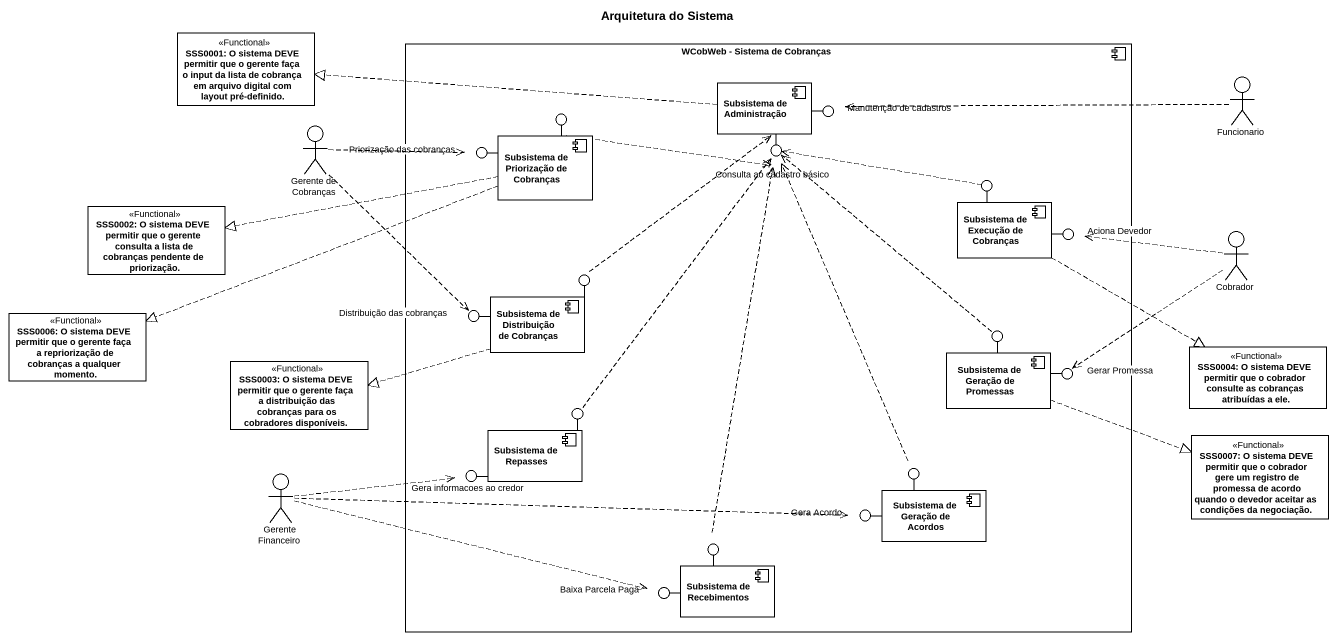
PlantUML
@startuml
title Arquitetura do Sistema
allowmixing
hide circle
hide empty members
class "SSS0001: O sistema DEVE permitir que o gerente faça o input da lista de cobrança em arquivo digital com layout pré-definido." as SSS0001_O_sistema_DEVE <<Functional>>
component "WCobWeb - Sistema de Cobranças" as WCobWeb_Sistema_de_Cobranças {
  component "Subsistema de Administração" as Subsistema_de_Administração
  component "Subsistema de Priorização de Cobranças" as Subsistema_de_Priorização
  component "Subsistema de Execução de Cobranças" as Subsistema_de_Execução_de
  component "Subsistema de Distribuição de Cobranças" as Subsistema_de_Distribuição
  component "Subsistema de Geração de Promessas" as Subsistema_de_Geração_de
  component "Subsistema de Repasses" as Subsistema_de_Repasses
  component "Subsistema de Geração de Acordos" as Subsistema_de_Geração_de_2
  component "Subsistema de Recebimentos" as Subsistema_de_Recebimentos
}
() " " as lollipop1
() "Manutenção de cadastros" as Manutenção_de_cadastros
actor Funcionario
actor "Gerente de Cobranças" as Gerente_de_Cobranças
() "Priorização das cobranças" as Priorização_das_cobranças
() "Consulta ao cadastro básico" as Consulta_ao_cadastro_básico
() " " as lollipop2
class "SSS0002: O sistema DEVE permitir que o gerente consulta a lista de cobranças pendente de priorização." as SSS0002_O_sistema_DEVE <<Functional>>
() " " as lollipop3
() "Aciona Devedor" as Aciona_Devedor
actor Cobrador
class "SSS0006: O sistema DEVE permitir que o gerente faça a repriorização de cobranças a qualquer momento." as SSS0006_O_sistema_DEVE <<Functional>>
() "Distribuição das cobranças" as Distribuição_das_cobranças
() " " as lollipop4
class "SSS0003: O sistema DEVE permitir que o gerente faça a distribuição das cobranças para os cobradores disponíveis." as SSS0003_O_sistema_DEVE <<Functional>>
() "Gerar Promessa" as Gerar_Promessa
class "SSS0004: O sistema DEVE permitir que o cobrador consulte as cobranças atribuídas a ele." as SSS0004_O_sistema_DEVE <<Functional>>
() " " as lollipop5
() " " as lollipop6
class "SSS0007: O sistema DEVE permitir que o cobrador gere um registro de promessa de acordo quando o devedor aceitar as condições da negociação." as SSS0007_O_sistema_DEVE <<Functional>>
actor "Gerente Financeiro" as Gerente_Financeiro
() "Gera informacoes ao credor" as Gera_informacoes_ao_credor
() " " as lollipop7
() "Gera Acordo" as Gera_Acordo
() "Baixa Parcela Paga" as Baixa_Parcela_Paga
Subsistema_de_Priorização -up- lollipop1
Subsistema_de_Administração -right- Manutenção_de_cadastros
Subsistema_de_Priorização -left- Priorização_das_cobranças
Subsistema_de_Administração -- Consulta_ao_cadastro_básico
Subsistema_de_Execução_de -up- lollipop2
Subsistema_de_Distribuição -up- lollipop3
Subsistema_de_Execução_de -right- Aciona_Devedor
Subsistema_de_Distribuição -left- Distribuição_das_cobranças
Subsistema_de_Geração_de -up- lollipop4
Subsistema_de_Geração_de -right- Gerar_Promessa
Subsistema_de_Repasses -up- lollipop5
Subsistema_de_Geração_de_2 -up- lollipop6
Subsistema_de_Repasses -left- Gera_informacoes_ao_credor
Subsistema_de_Recebimentos -up- lollipop7
Subsistema_de_Geração_de_2 -left- Gera_Acordo
Subsistema_de_Recebimentos -left- Baixa_Parcela_Paga
lollipop1 .right.> Consulta_ao_cadastro_básico
Subsistema_de_Administração .left.|> SSS0001_O_sistema_DEVE
Funcionario .left.> Manutenção_de_cadastros
Gerente_de_Cobranças .right.> Priorização_das_cobranças
Gerente_de_Cobranças ..> Distribuição_das_cobranças
Subsistema_de_Priorização .left.|> SSS0002_O_sistema_DEVE
Subsistema_de_Priorização .left.|> SSS0006_O_sistema_DEVE
lollipop2 .left.> Consulta_ao_cadastro_básico
Subsistema_de_Execução_de .right.|> SSS0004_O_sistema_DEVE
lollipop3 .up.> Consulta_ao_cadastro_básico
Cobrador .left.> Aciona_Devedor
Cobrador ..> Gerar_Promessa
Subsistema_de_Distribuição .left.|> SSS0003_O_sistema_DEVE
lollipop4 .up.> Consulta_ao_cadastro_básico
Subsistema_de_Geração_de .right.|> SSS0007_O_sistema_DEVE
lollipop5 .up.> Consulta_ao_cadastro_básico
lollipop6 .up.> Consulta_ao_cadastro_básico
Gerente_Financeiro .right.> Gera_informacoes_ao_credor
Gerente_Financeiro .right.> Gera_Acordo
Gerente_Financeiro .right.> Baixa_Parcela_Paga
lollipop7 .up.> Consulta_ao_cadastro_básico
@enduml
